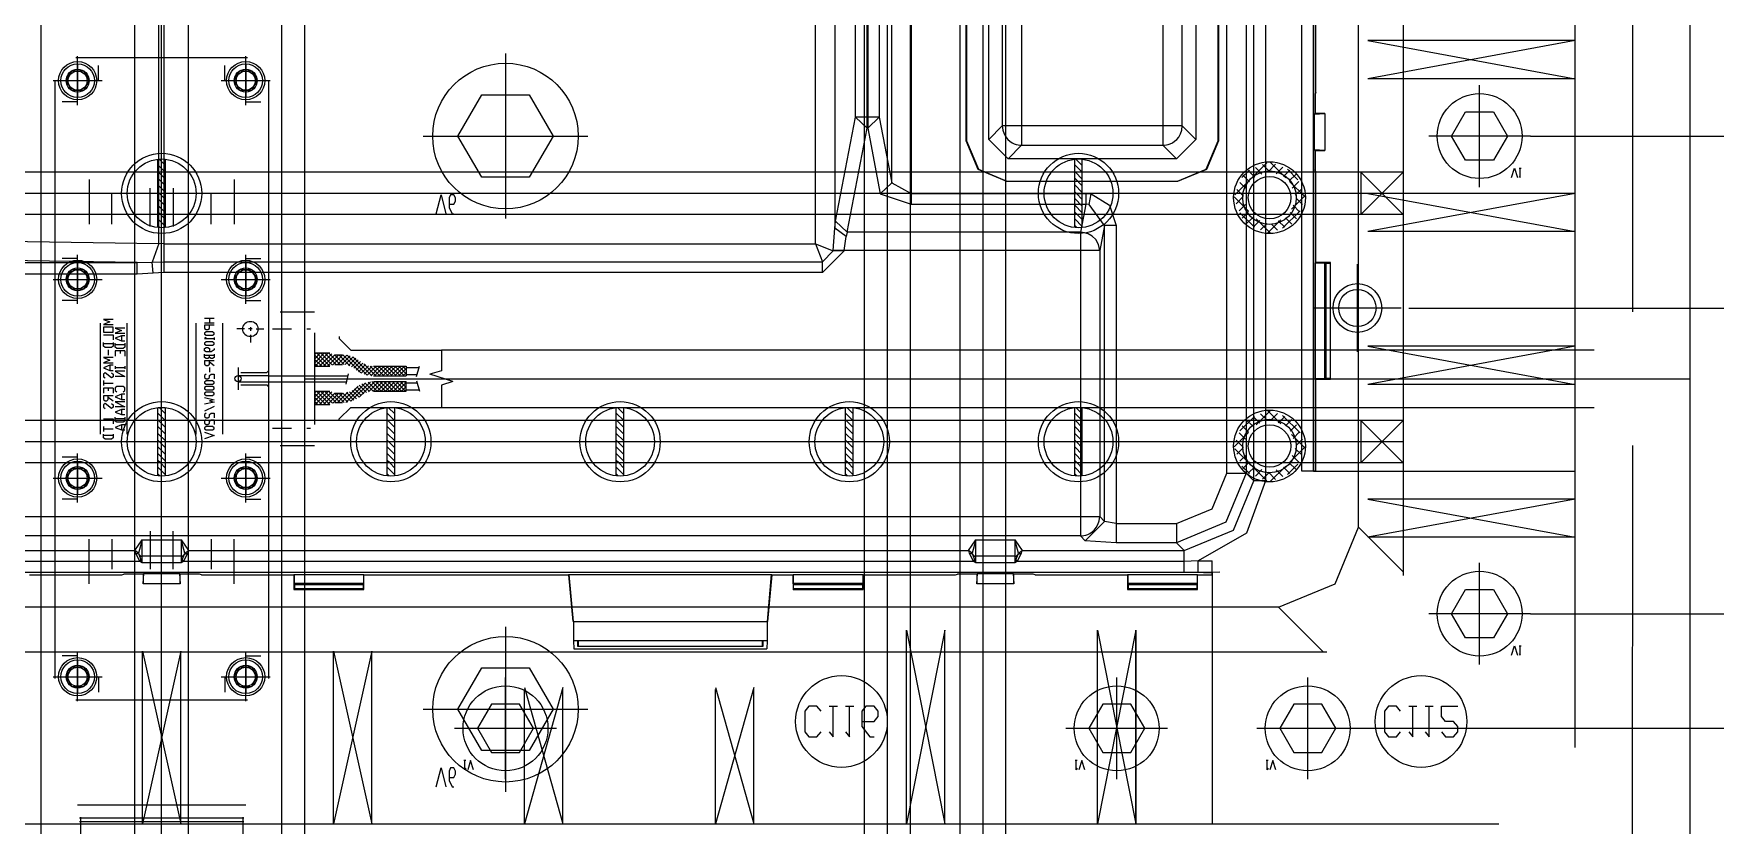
# Model space of a CAD drawing. Header units: millimetres. Extents: x -1 to 1014, y -756 to 757.
# Drawn here: x 833.9 to 952.1, y 225.5 to 281.2 of the extents above; entities that cross this region are included whole.
import ezdxf

# ---------------------------------------------------------------- set-up
doc = ezdxf.new("R2010")
doc.units = ezdxf.units.MM

# ---------------------------------------------------------------- blocks, each defined once
blk = doc.blocks.new('blockName2')
for points in [[(842.887, 25.2121), (842.887, 409.935)], [(893.914, 29.578), (893.914, 405.569)], [(895.526, 29.578), (895.526, 405.569)], [(900.629, 29.578), (900.629, 405.569)], [(902.24, 29.578), (902.24, 405.569)], [(942.256, 231.002), (942.256, 358.57)], [(930.171, 346.485), (930.171, 243.087)], [(927.022, 246.483), (927.022, 346.216)], [(917.765, 250.284), (917.765, 335.529)], [(919.124, 335.529), (919.124, 250.284)], [(919.669, 249.74), (919.669, 335.529)], [(920.484, 335.529), (920.484, 249.74)], [(923.048, 250.412), (923.048, 334.649)], [(923.865, 334.649), (923.865, 250.412)], [(923.865, 250.412), (923.865, 334.649)], [(899.017, 115.787), (899.017, 319.36)], [(842.887, 125.794), (842.887, 318.231)], [(950.313, 316.271), (950.313, 57.7773)], [(899.443, 273.648), (899.443, 312.905)], [(899.469, 312.905), (899.469, 273.648)], [(901.039, 273.736), (901.039, 312.818)], [(903.344, 313.232), (903.344, 273.322)], [(913.275, 313.232), (913.275, 273.322)], [(917.15, 273.648), (917.15, 312.905)], [(917.176, 312.905), (917.176, 273.648)], [(901.984, 311.872), (901.984, 274.682)], [(914.635, 274.682), (914.635, 311.872)], [(843.038, 306.319), (843.038, 264.381)], [(842.678, 266.418), (842.678, 304.979)], [(892.303, 131.901), (892.303, 303.246)], [(892.478, 274.531), (892.478, 298.475)], [(892.521, 298.475), (892.521, 274.531)], [(894.224, 270.681), (894.224, 298.547)], [(895.584, 298.547), (895.584, 269.174)], [(891.662, 275.3), (891.662, 297.66)], [(893.336, 297.66), (893.336, 275.3)], [(841.007, 218.614), (841.007, 293.577)], [(844.767, 218.614), (844.767, 293.577)], [(888.843, 266.402), (888.843, 294.091)], [(890.202, 294.091), (890.203, 267.503)], [(915.58, 293.552), (915.58, 273.736)], [(946.285, 290.753), (946.285, 261.623)], [(834.427, 150.889), (834.427, 284.258)], [(851.347, 150.889), (851.347, 284.258)], [(852.958, 152.312), (852.958, 282.835)], [(924.028, 277.047), (924.028, 283.427)], [(942.256, 280.686), (927.681, 278.001)], [(927.681, 280.686), (942.256, 278.001)], [(942.256, 280.686), (927.681, 280.686)], [(848.93, 279.478), (836.844, 279.478)], [(836.979, 276.144), (836.979, 279.588)], [(848.796, 276.144), (848.796, 279.588)], [(867.058, 279.77), (867.058, 268.174)], [(835.257, 277.866), (838.701, 277.866)], [(835.367, 277.866), (835.367, 235.836)], [(835.851, 277.866), (838.107, 277.866)], [(836.173, 277.866), (836.576, 278.564)], [(836.576, 277.169), (836.173, 277.866)], [(836.576, 278.564), (837.382, 278.564)], [(836.979, 278.994), (836.979, 276.738)], [(837.382, 278.564), (837.784, 277.866)], [(837.784, 277.866), (837.382, 277.169)], [(838.456, 277.866), (838.456, 278.941)], [(847.074, 277.866), (850.518, 277.866)], [(847.318, 277.866), (847.318, 278.941)], [(847.668, 277.866), (849.924, 277.866)], [(847.99, 277.866), (848.393, 278.564)], [(848.393, 277.169), (847.99, 277.866)], [(848.393, 278.564), (849.198, 278.564)], [(848.796, 278.994), (848.796, 276.738)], [(849.198, 278.564), (849.601, 277.866)], [(849.601, 277.866), (849.198, 277.169)], [(850.407, 277.866), (850.407, 235.836)], [(942.256, 278.001), (927.681, 278.001)], [(837.382, 277.169), (836.576, 277.169)], [(849.198, 277.169), (848.393, 277.169)], [(868.732, 276.871), (870.406, 273.972), (868.732, 271.073), (865.384, 271.073), (863.71, 273.972), (865.384, 276.871), (868.732, 276.871)], [(924.028, 277.047), (923.976, 276.915)], [(923.976, 276.915), (923.976, 275.552)], [(935.542, 270.391), (935.542, 277.554)], [(836.979, 276.389), (835.904, 276.389)], [(848.796, 276.389), (849.87, 276.389)], [(923.926, 275.515), (923.976, 275.552)], [(923.926, 275.515), (924.668, 275.55)], [(923.926, 272.993), (923.926, 275.515)], [(924.668, 275.55), (923.976, 275.552)], [(924.668, 275.55), (924.668, 272.958)], [(934.557, 272.267), (933.573, 273.972), (934.557, 275.678), (936.527, 275.678), (937.511, 273.972), (936.527, 272.267), (934.557, 272.267)], [(890.256, 267.984), (891.662, 275.3)], [(891.072, 267.216), (892.478, 274.531)], [(892.478, 274.531), (891.662, 275.3)], [(893.336, 275.3), (891.662, 275.3)], [(892.478, 274.531), (892.521, 274.531)], [(893.336, 275.3), (892.521, 274.531)], [(892.521, 274.531), (893.408, 269.912)], [(893.336, 275.3), (894.224, 270.681)], [(901.039, 273.736), (901.984, 274.682)], [(914.635, 274.682), (901.984, 274.682)], [(901.984, 274.682), (902.02, 274.379), (902.108, 274.121), (902.23, 273.907), (902.371, 273.737), (902.521, 273.603), (902.673, 273.503), (902.821, 273.429), (902.963, 273.378), (903.095, 273.346), (903.216, 273.329), (903.344, 273.322)], [(913.275, 273.322), (913.399, 273.328), (913.519, 273.345), (913.652, 273.377), (913.794, 273.428), (913.944, 273.501), (914.096, 273.602), (914.247, 273.735), (914.388, 273.906), (914.511, 274.12), (914.599, 274.379), (914.635, 274.682)], [(915.58, 273.736), (914.635, 274.682)], [(861.26, 273.972), (872.856, 273.972)], [(902.311, 270.78), (900.283, 271.62), (899.443, 273.648)], [(899.443, 273.648), (899.469, 273.648)], [(899.469, 273.648), (900.301, 271.638), (902.311, 270.806)], [(902.398, 272.376), (901.039, 273.736)], [(902.398, 272.376), (903.344, 273.322)], [(903.344, 273.322), (913.275, 273.322)], [(913.275, 273.322), (914.221, 272.376)], [(915.58, 273.736), (914.221, 272.376)], [(914.309, 270.806), (916.318, 271.638), (917.15, 273.648)], [(917.176, 273.648), (916.337, 271.62), (914.309, 270.78)], [(917.176, 273.648), (917.15, 273.648)], [(939.123, 273.972), (931.961, 273.972)], [(939.123, 273.972), (994.869, 273.972)], [(842.619, 267.542), (842.619, 272.346)], [(843.14, 271.437), (842.619, 271.959)], [(843.156, 271.896), (842.706, 272.346)], [(843.156, 267.542), (843.156, 272.346)], [(914.221, 272.376), (902.398, 272.376)], [(907.074, 267.542), (907.074, 272.346)], [(907.596, 271.437), (907.074, 271.959)], [(907.611, 271.896), (907.162, 272.346)], [(907.611, 267.542), (907.611, 272.346)], [(919.479, 270.988), (920.578, 272.086)], [(920.287, 271.966), (920.742, 271.511)], [(920.695, 271.491), (921.195, 271.991)], [(920.819, 272.146), (921.918, 271.048)], [(924.668, 272.958), (923.926, 272.993)], [(923.976, 272.956), (923.926, 272.993)], [(923.976, 272.956), (924.668, 272.958)], [(923.976, 272.956), (923.976, 271.593)], [(930.171, 271.437), (755.603, 271.437)], [(837.784, 270.93), (837.784, 267.787)], [(842.666, 271.437), (842.619, 271.484)], [(843.156, 270.472), (842.619, 271.009)], [(843.156, 270.947), (842.666, 271.437)], [(843.156, 271.422), (843.14, 271.437)], [(847.99, 270.93), (847.99, 267.787)], [(902.311, 270.806), (914.309, 270.806)], [(902.311, 270.78), (902.311, 270.806)], [(914.309, 270.78), (902.311, 270.78)], [(907.121, 271.437), (907.074, 271.484)], [(907.611, 270.472), (907.074, 271.009)], [(907.611, 270.947), (907.121, 271.437)], [(907.611, 271.422), (907.596, 271.437)], [(914.309, 270.806), (914.309, 270.78)], [(918.328, 269.836), (919.426, 270.935)], [(918.831, 271.052), (919.362, 271.583)], [(918.9, 271.217), (919.355, 270.762)], [(919.28, 271.549), (919.735, 271.094)], [(919.784, 271.758), (920.239, 271.303)], [(921.243, 271.327), (921.698, 271.782)], [(921.747, 271.119), (922.202, 271.574)], [(922.035, 271.643), (922.771, 270.907)], [(922.162, 270.822), (922.617, 271.277)], [(922.176, 270.79), (923.274, 269.691)], [(922.371, 270.319), (922.826, 270.774)], [(924.028, 271.461), (923.976, 271.593)], [(924.028, 265.08), (924.028, 271.461)], [(930.171, 268.451), (927.184, 271.437)], [(927.184, 271.437), (927.184, 268.451)], [(927.184, 268.451), (930.171, 271.437)], [(930.171, 271.437), (930.171, 268.451)], [(937.791, 271.051), (937.993, 271.723), (938.194, 271.051)], [(938.329, 271.163), (938.396, 271.051), (938.396, 271.723)], [(938.329, 271.723), (938.463, 271.723)], [(930.171, 269.944), (754.11, 269.944)], [(839.396, 267.787), (839.396, 269.896)], [(842.081, 267.622), (842.081, 270.307)], [(843.156, 269.997), (842.619, 270.535)], [(842.735, 269.944), (842.619, 270.06)], [(843.156, 269.048), (842.619, 269.585)], [(843.156, 269.523), (842.735, 269.944)], [(843.693, 270.307), (843.693, 267.622)], [(846.378, 267.787), (846.378, 269.896)], [(862.196, 268.506), (862.532, 269.849), (862.868, 268.506)], [(863.091, 269.178), (863.427, 269.178), (863.539, 269.402), (863.539, 269.625), (863.427, 269.849), (863.203, 269.849), (863.091, 269.625), (863.091, 268.954), (863.315, 268.506), (863.427, 268.506)], [(894.224, 270.681), (893.408, 269.912)], [(893.408, 269.912), (895.584, 269.174)], [(894.224, 270.681), (895.584, 269.942)], [(895.584, 269.942), (907.851, 269.942)], [(907.611, 269.997), (907.074, 270.535)], [(907.19, 269.944), (907.074, 270.06)], [(907.611, 269.048), (907.074, 269.585)], [(907.611, 269.523), (907.19, 269.944)], [(907.851, 269.942), (908.237, 269.905)], [(907.851, 269.942), (907.851, 269.174)], [(908.093, 269.152), (908.237, 269.905)], [(908.237, 269.905), (909.51, 269.108), (909.985, 267.677)], [(918.274, 269.707), (919.282, 268.699)], [(918.423, 269.219), (918.922, 269.719)], [(918.483, 270.21), (918.938, 269.755)], [(918.691, 270.714), (919.146, 270.259)], [(922.32, 268.843), (923.243, 269.767)], [(922.58, 269.815), (923.035, 270.27)], [(922.639, 269.614), (923.094, 269.159)], [(942.256, 269.944), (927.681, 267.258)], [(927.681, 269.944), (942.256, 267.258)], [(942.256, 269.944), (927.681, 269.944)], [(930.171, 268.451), (755.603, 268.451)], [(843.156, 268.573), (842.619, 269.11)], [(842.804, 268.451), (842.619, 268.635)], [(843.156, 268.098), (842.804, 268.451)], [(895.584, 269.174), (907.851, 269.174)], [(907.611, 268.573), (907.074, 269.11)], [(907.259, 268.451), (907.074, 268.635)], [(907.611, 268.098), (907.259, 268.451)], [(907.851, 269.174), (907.475, 267.216)], [(908.093, 269.152), (907.851, 269.174)], [(909.169, 267.677), (908.093, 269.152)], [(918.632, 268.716), (919.087, 269.171)], [(918.687, 268.581), (919.709, 267.559)], [(918.84, 268.212), (919.295, 268.667)], [(921.688, 267.499), (922.915, 268.726)], [(922.222, 268.607), (922.677, 268.152)], [(922.431, 269.111), (922.886, 268.656)], [(843.156, 267.624), (842.619, 268.161)], [(842.763, 267.542), (842.619, 267.686)], [(890.106, 265.935), (890.203, 267.503)], [(890.203, 267.503), (890.256, 267.984)], [(891.018, 266.915), (890.203, 267.503)], [(891.072, 267.216), (890.256, 267.984)], [(891.072, 267.216), (891.018, 266.915)], [(907.475, 267.216), (891.072, 267.216)], [(907.611, 267.624), (907.074, 268.161)], [(907.219, 267.542), (907.074, 267.686)], [(908.834, 265.935), (908.747, 266.357), (908.551, 266.694), (908.298, 266.936), (908.026, 267.093), (907.754, 267.182), (907.475, 267.216)], [(907.475, 267.216), (907.475, 245.866)], [(909.169, 267.677), (908.834, 265.935)], [(909.169, 246.891), (909.169, 267.677)], [(909.985, 267.677), (909.169, 267.677)], [(909.985, 267.677), (909.985, 245.389)], [(919.137, 267.797), (919.592, 268.252)], [(919.64, 267.588), (920.095, 268.043)], [(919.827, 268.154), (920.835, 267.146)], [(920.144, 267.379), (920.599, 267.834)], [(920.647, 267.171), (921.571, 268.094)], [(920.883, 267.81), (921.338, 267.355)], [(921.387, 268.018), (921.842, 267.563)], [(921.89, 268.227), (922.345, 267.772)], [(942.256, 267.258), (927.681, 267.258)], [(819.589, 266.784), (842.678, 266.418)], [(842.678, 266.418), (842.214, 265.114)], [(843.038, 266.402), (842.678, 266.418)], [(843.038, 266.402), (888.843, 266.402)], [(888.843, 266.402), (889.348, 265.139)], [(888.843, 266.402), (890.106, 265.897)], [(890.865, 265.935), (891.018, 266.915)], [(815.847, 265.089), (841.154, 265.089)], [(841.154, 265.089), (819.589, 265.424)], [(836.979, 265.378), (835.904, 265.378)], [(836.979, 262.179), (836.979, 265.623)], [(836.979, 265.029), (836.979, 262.773)], [(841.154, 265.089), (842.214, 265.114)], [(841.154, 264.274), (841.154, 265.089)], [(842.214, 265.114), (843.038, 265.139)], [(842.297, 264.331), (842.214, 265.114)], [(843.038, 265.139), (889.348, 265.139)], [(848.796, 262.179), (848.796, 265.623)], [(848.796, 265.378), (849.87, 265.378)], [(848.796, 265.029), (848.796, 262.773)], [(890.865, 265.897), (889.348, 264.381)], [(889.348, 265.139), (890.106, 265.897)], [(889.348, 264.381), (889.348, 265.139)], [(908.834, 265.935), (890.106, 265.935)], [(890.106, 265.897), (890.106, 265.935)], [(890.865, 265.897), (890.106, 265.897)], [(890.865, 265.935), (890.865, 265.897)], [(908.834, 265.935), (908.834, 247.226)], [(924.009, 265.071), (924.028, 265.08)], [(924.009, 256.899), (924.009, 265.071)], [(924.009, 265.071), (924.645, 265.071)], [(925.056, 265.08), (924.028, 265.08)], [(924.645, 265.071), (924.645, 256.899)], [(924.645, 265.071), (924.741, 265.047)], [(924.741, 265.047), (924.741, 256.922)], [(924.741, 265.047), (925.023, 265.047)], [(925.023, 265.047), (925.056, 265.08)], [(925.023, 265.047), (925.023, 256.922)], [(925.056, 256.889), (925.056, 265.08)], [(926.948, 258.817), (926.948, 264.957)], [(841.154, 264.274), (815.269, 264.274)], [(835.257, 263.901), (838.701, 263.901)], [(835.851, 263.901), (838.107, 263.901)], [(836.173, 263.901), (836.576, 264.599)], [(836.576, 263.203), (836.173, 263.901)], [(836.576, 264.599), (837.382, 264.599)], [(837.382, 264.599), (837.784, 263.901)], [(837.784, 263.901), (837.382, 263.203)], [(842.297, 264.331), (841.154, 264.274)], [(843.038, 264.381), (842.297, 264.331)], [(889.348, 264.381), (843.038, 264.381)], [(847.074, 263.901), (850.518, 263.901)], [(847.668, 263.901), (849.924, 263.901)], [(847.99, 263.901), (848.393, 264.599)], [(848.393, 263.203), (847.99, 263.901)], [(848.393, 264.599), (849.198, 264.599)], [(849.198, 264.599), (849.601, 263.901)], [(849.601, 263.901), (849.198, 263.203)], [(837.382, 263.203), (836.576, 263.203)], [(849.198, 263.203), (848.393, 263.203)], [(836.979, 262.424), (835.904, 262.424)], [(848.796, 262.424), (849.87, 262.424)], [(851.213, 261.62), (853.63, 261.62)], [(852.958, 261.62), (853.63, 261.62)], [(930.018, 261.887), (923.878, 261.887)], [(930.555, 261.887), (994.869, 261.887)], [(838.59, 253.024), (838.59, 260.812)], [(839.474, 261.086), (838.802, 261.086), (839.25, 260.907), (838.802, 260.727), (839.474, 260.727)], [(839.474, 260.548), (838.802, 260.548), (838.802, 260.19), (839.474, 260.19), (839.474, 260.548)], [(840.298, 260.48), (839.627, 260.48), (840.074, 260.301), (839.627, 260.122), (840.298, 260.122)], [(840.47, 253.024), (840.47, 260.812)], [(845.304, 253.024), (845.304, 260.812)], [(846.58, 261.148), (845.909, 261.148)], [(845.909, 260.835), (846.58, 260.835)], [(846.58, 260.678), (845.909, 260.678), (845.909, 260.443), (846.02, 260.365), (846.132, 260.365), (846.244, 260.443), (846.244, 260.678)], [(846.58, 260.13), (846.468, 260.208), (846.02, 260.208), (845.909, 260.13), (845.909, 260.051), (846.02, 259.973), (846.468, 259.973), (846.58, 260.051), (846.58, 260.13)], [(846.244, 261.148), (846.244, 260.835)], [(847.184, 253.024), (847.184, 260.812)], [(848.72, 260.412), (848.183, 260.412)], [(849.257, 260.412), (848.989, 260.412)], [(849.123, 260.546), (849.123, 260.277)], [(849.526, 260.412), (850.063, 260.412)], [(852.018, 260.407), (850.676, 260.407)], [(853.361, 260.407), (853.093, 260.407)], [(853.63, 260.139), (853.63, 253.693)], [(838.802, 260.011), (839.474, 260.011), (839.474, 259.653)], [(839.474, 259.474), (839.474, 259.206), (839.362, 259.116), (838.914, 259.116), (838.802, 259.206), (838.802, 259.474)], [(838.802, 259.385), (839.474, 259.385)], [(839.138, 258.937), (839.138, 258.579)], [(840.298, 259.943), (840.074, 259.943), (839.627, 259.764), (840.074, 259.585), (840.298, 259.585)], [(840.298, 259.406), (840.298, 259.138), (840.186, 259.048), (839.739, 259.048), (839.627, 259.138), (839.627, 259.406)], [(839.627, 259.317), (840.298, 259.317)], [(840.074, 259.943), (840.074, 259.585)], [(846.02, 259.816), (845.909, 259.738), (846.58, 259.738)], [(846.58, 259.425), (846.468, 259.503), (846.02, 259.503), (845.909, 259.425), (845.909, 259.347), (846.02, 259.268), (846.468, 259.268), (846.58, 259.347), (846.58, 259.425)], [(846.58, 259.033), (846.58, 258.955), (846.356, 258.798), (846.02, 258.798), (845.909, 258.877), (845.909, 259.033), (846.02, 259.112), (846.132, 259.112), (846.244, 259.033), (846.244, 258.798)], [(846.58, 259.816), (846.58, 259.66)], [(849.123, 260.009), (849.123, 259.472)], [(855.375, 259.875), (855.375, 259.74)], [(855.375, 259.875), (855.375, 259.74)], [(856.181, 258.935), (855.375, 259.74)], [(856.181, 258.935), (855.375, 259.74)], [(856.181, 258.935), (862.552, 258.935)], [(856.181, 258.935), (862.552, 258.935)], [(862.552, 258.937), (943.599, 258.937)], [(862.552, 258.935), (862.552, 257.482)], [(942.256, 259.201), (927.681, 256.516)], [(927.681, 259.201), (942.256, 256.516)], [(942.256, 259.201), (927.681, 259.201)], [(839.474, 258.4), (838.802, 258.4), (839.25, 258.221), (838.802, 258.042), (839.474, 258.042)], [(839.474, 257.863), (839.25, 257.863), (838.802, 257.684), (839.25, 257.505), (839.474, 257.505)], [(839.25, 257.863), (839.25, 257.505)], [(840.298, 258.869), (839.627, 258.869), (839.627, 258.511)], [(839.627, 257.795), (839.627, 257.616)], [(839.962, 258.869), (839.962, 258.69)], [(840.298, 258.869), (840.298, 258.511)], [(840.298, 257.795), (840.298, 257.616)], [(846.244, 258.407), (846.132, 258.328), (846.02, 258.328), (845.909, 258.407), (845.909, 258.642)], [(845.909, 258.563), (846.58, 258.563)], [(846.58, 258.172), (845.909, 258.172), (845.909, 257.937), (846.02, 257.858), (846.132, 257.858), (846.244, 257.937), (846.244, 258.172)], [(846.58, 258.642), (846.58, 258.407), (846.468, 258.328), (846.356, 258.328), (846.244, 258.407), (846.244, 258.563)], [(846.244, 258.093), (846.58, 257.858)], [(853.63, 258.729), (854.704, 258.729)], [(853.63, 258.586), (853.772, 258.729)], [(853.63, 258.302), (854.057, 258.729)], [(853.63, 258.017), (854.342, 258.729)], [(853.63, 258.586), (854.427, 257.789)], [(853.63, 258.302), (854.142, 257.789)], [(853.63, 258.017), (853.858, 257.789)], [(853.63, 257.789), (854.704, 257.789)], [(853.687, 257.789), (854.627, 258.729)], [(853.772, 258.729), (854.712, 257.789)], [(853.972, 257.789), (854.861, 258.678)], [(854.057, 258.729), (854.909, 257.877)], [(854.256, 257.789), (855.062, 258.595)], [(854.342, 258.729), (855.148, 257.923)], [(854.541, 257.789), (855.347, 258.595)], [(854.627, 258.729), (855.432, 257.923)], [(854.924, 257.886), (855.631, 258.594)], [(855.046, 258.595), (855.724, 257.916)], [(855.059, 258.595), (855.589, 258.595)], [(855.059, 257.923), (855.589, 257.923)], [(855.245, 257.923), (855.894, 258.571)], [(855.331, 258.595), (856.106, 257.82)], [(855.53, 257.923), (856.128, 258.521)], [(855.616, 258.594), (856.89, 257.32)], [(855.799, 257.907), (856.341, 258.449)], [(855.929, 258.566), (857.328, 257.167)], [(856.027, 257.85), (856.535, 258.358)], [(856.225, 257.763), (856.713, 258.252)], [(856.324, 258.455), (857.659, 257.121)], [(856.398, 257.652), (856.876, 258.13)], [(856.556, 257.525), (857.038, 258.007)], [(856.726, 257.41), (857.222, 257.906)], [(856.911, 257.31), (857.433, 257.832)], [(857.091, 257.973), (857.947, 257.117)], [(857.114, 257.228), (857.678, 257.792)], [(857.336, 257.165), (857.96, 257.789)], [(857.541, 257.809), (858.232, 257.117)], [(857.582, 257.126), (858.244, 257.789)], [(857.771, 257.789), (860.075, 257.789)], [(857.846, 257.789), (858.517, 257.117)], [(857.858, 257.117), (858.529, 257.789)], [(858.13, 257.789), (858.802, 257.117)], [(858.143, 257.117), (858.814, 257.789)], [(858.415, 257.789), (859.087, 257.117)], [(858.428, 257.117), (859.099, 257.789)], [(858.7, 257.789), (859.372, 257.117)], [(858.712, 257.117), (859.384, 257.789)], [(858.985, 257.789), (859.656, 257.117)], [(858.997, 257.117), (859.669, 257.789)], [(859.27, 257.789), (859.941, 257.117)], [(859.282, 257.117), (859.954, 257.789)], [(859.555, 257.789), (860.075, 257.268)], [(859.84, 257.789), (860.075, 257.553)], [(860.075, 257.789), (860.075, 257.117)], [(860.791, 257.07), (861.005, 257.791)], [(839.362, 257.326), (839.474, 257.236), (839.474, 257.057), (839.362, 256.968), (838.914, 257.326), (838.802, 257.236), (838.802, 257.057), (838.914, 256.968)], [(838.802, 256.789), (838.802, 256.43)], [(838.802, 256.609), (839.474, 256.609)], [(839.627, 257.705), (840.298, 257.705)], [(840.298, 257.437), (839.627, 257.437), (840.298, 257.079), (839.627, 257.079)], [(842.887, 256.918), (842.887, 256.918)], [(842.887, 256.918), (842.887, 256.918)], [(842.887, 256.918), (842.887, 256.918)], [(842.887, 256.918), (842.887, 256.918)], [(846.02, 257.232), (845.909, 257.153), (845.909, 256.997), (846.02, 256.918), (846.132, 256.918), (846.244, 256.997), (846.244, 257.153), (846.356, 257.232), (846.58, 257.232), (846.58, 256.918)], [(846.58, 256.683), (846.468, 256.762), (846.02, 256.762), (845.909, 256.683), (845.909, 256.605), (846.02, 256.527), (846.468, 256.527), (846.58, 256.605), (846.58, 256.683)], [(846.244, 257.702), (846.244, 257.388)], [(848.258, 257.716), (848.258, 256.143)], [(848.258, 257.133), (850.407, 257.133)], [(848.258, 256.703), (850.407, 256.703)], [(848.454, 257.346), (850.273, 257.346)], [(850.273, 257.346), (850.407, 257.48)], [(850.407, 257.131), (853.63, 257.131)], [(850.407, 256.918), (850.407, 256.918)], [(850.407, 256.851), (850.407, 256.851)], [(850.407, 256.701), (853.63, 256.701)], [(852.958, 256.918), (950.313, 256.918)], [(853.63, 257.131), (856.001, 257.131)], [(853.63, 256.701), (855.894, 256.701)], [(855.829, 255.252), (857.214, 256.636)], [(855.852, 256.533), (856.032, 257.256)], [(856.192, 255.33), (857.567, 256.704)], [(856.761, 255.614), (857.862, 256.715)], [(857.178, 256.625), (857.76, 256.043)], [(857.407, 256.681), (858.045, 256.043)], [(857.432, 256), (858.147, 256.715)], [(857.661, 256.712), (858.33, 256.043)], [(857.76, 256.043), (858.432, 256.715)], [(857.771, 257.117), (860.075, 257.117)], [(857.771, 256.715), (860.075, 256.715)], [(857.943, 256.715), (858.615, 256.043)], [(858.045, 256.043), (858.716, 256.715)], [(858.228, 256.715), (858.9, 256.043)], [(858.33, 256.043), (859.001, 256.715)], [(858.513, 256.715), (859.184, 256.043)], [(858.615, 256.043), (859.286, 256.715)], [(858.798, 256.715), (859.469, 256.043)], [(858.9, 256.043), (859.571, 256.715)], [(859.083, 256.715), (859.754, 256.043)], [(859.184, 256.043), (859.856, 256.715)], [(859.368, 256.715), (860.039, 256.043)], [(859.469, 256.043), (860.075, 256.649)], [(859.567, 257.117), (860.075, 257.626)], [(859.652, 256.715), (860.075, 256.292)], [(859.852, 257.117), (860.075, 257.341)], [(859.937, 256.715), (860.075, 256.577)], [(860.075, 257.695), (860.976, 257.695)], [(860.075, 257.211), (860.833, 257.211)], [(860.075, 256.043), (860.075, 256.715)], [(860.075, 256.621), (860.833, 256.621)], [(860.791, 256.762), (861.005, 256.041)], [(862.552, 257.482), (861.746, 257.228)], [(863.357, 256.72), (861.746, 257.228)], [(863.357, 256.72), (862.552, 256.466)], [(924.645, 256.899), (924.009, 256.899)], [(924.028, 256.889), (924.009, 256.899)], [(924.028, 250.412), (924.028, 256.889)], [(924.028, 256.889), (925.056, 256.889)], [(924.741, 256.922), (924.645, 256.899)], [(925.023, 256.922), (924.741, 256.922)], [(925.056, 256.889), (925.023, 256.922)], [(839.474, 256.251), (838.802, 256.251), (838.802, 255.893)], [(839.474, 255.714), (838.802, 255.714), (838.802, 255.446), (838.914, 255.356), (839.026, 255.356), (839.138, 255.446), (839.138, 255.714)], [(839.138, 256.251), (839.138, 256.072)], [(839.138, 255.625), (839.474, 255.356)], [(839.474, 256.251), (839.474, 255.893)], [(840.186, 256.004), (840.298, 256.094), (840.298, 256.273), (840.186, 256.362), (839.739, 256.362), (839.627, 256.273), (839.627, 256.094), (839.739, 256.004)], [(840.298, 255.825), (840.074, 255.825), (839.627, 255.646), (840.074, 255.467), (840.298, 255.467)], [(840.074, 255.825), (840.074, 255.467)], [(846.58, 256.292), (846.468, 256.37), (846.02, 256.37), (845.909, 256.292), (845.909, 256.213), (846.02, 256.135), (846.468, 256.135), (846.58, 256.213), (846.58, 256.292)], [(846.58, 255.9), (846.468, 255.978), (846.02, 255.978), (845.909, 255.9), (845.909, 255.822), (846.02, 255.743), (846.468, 255.743), (846.58, 255.822), (846.58, 255.9)], [(845.909, 255.587), (846.58, 255.43), (846.244, 255.352), (846.58, 255.273), (845.909, 255.117)], [(848.444, 256.486), (850.273, 256.486)], [(850.273, 256.486), (850.407, 256.352)], [(853.63, 256.043), (854.704, 256.043)], [(853.63, 255.901), (853.772, 256.043)], [(853.63, 255.616), (854.057, 256.043)], [(853.63, 255.331), (854.342, 256.043)], [(853.63, 255.901), (854.427, 255.103)], [(853.63, 255.616), (854.142, 255.103)], [(853.687, 255.103), (854.627, 256.043)], [(853.772, 256.043), (854.712, 255.103)], [(853.972, 255.103), (854.861, 255.993)], [(854.057, 256.043), (854.909, 255.191)], [(854.256, 255.103), (855.062, 255.909)], [(854.342, 256.043), (855.148, 255.238)], [(854.541, 255.103), (855.347, 255.909)], [(854.627, 256.043), (855.432, 255.238)], [(854.924, 255.201), (855.633, 255.91)], [(855.046, 255.909), (855.713, 255.241)], [(855.059, 255.909), (855.589, 255.909)], [(855.245, 255.238), (855.973, 255.965)], [(855.331, 255.909), (855.966, 255.273)], [(855.53, 255.238), (856.698, 256.405)], [(855.615, 255.909), (856.194, 255.331)], [(855.871, 255.939), (856.401, 255.408)], [(856.089, 256.005), (856.59, 255.504)], [(856.279, 256.1), (856.764, 255.616)], [(856.446, 256.218), (856.923, 255.741)], [(856.605, 256.343), (857.091, 255.858)], [(856.78, 256.454), (857.282, 255.951)], [(856.97, 256.549), (857.502, 256.016)], [(857.771, 256.043), (860.075, 256.043)], [(859.754, 256.043), (860.075, 256.364)], [(860.039, 256.043), (860.075, 256.08)], [(860.075, 256.137), (860.976, 256.137)], [(862.552, 256.466), (862.552, 254.902)], [(942.256, 256.516), (927.681, 256.516)], [(839.362, 255.177), (839.474, 255.088), (839.474, 254.909), (839.362, 254.819), (838.914, 255.177), (838.802, 255.088), (838.802, 254.909), (838.914, 254.819)], [(840.298, 255.288), (839.627, 255.288), (840.298, 254.93), (839.627, 254.93)], [(840.298, 254.751), (840.074, 254.751), (839.627, 254.572), (840.074, 254.393), (840.298, 254.393)], [(840.298, 254.214), (840.298, 253.945), (840.186, 253.856), (839.739, 253.856), (839.627, 253.945), (839.627, 254.214)], [(840.074, 254.751), (840.074, 254.393)], [(842.619, 250.085), (842.619, 254.889)], [(843.14, 253.98), (842.619, 254.502)], [(843.156, 254.44), (842.706, 254.889)], [(843.156, 250.085), (843.156, 254.889)], [(846.58, 254.96), (845.909, 254.647)], [(846.02, 254.49), (845.909, 254.412), (845.909, 254.255), (846.02, 254.177), (846.132, 254.177), (846.244, 254.255), (846.244, 254.412), (846.356, 254.49), (846.58, 254.49), (846.58, 254.177)], [(853.63, 255.331), (853.858, 255.103)], [(853.63, 255.103), (854.704, 255.103)], [(855.059, 255.238), (855.589, 255.238)], [(856.181, 254.902), (855.375, 254.096)], [(856.181, 254.902), (855.375, 254.096)], [(856.181, 254.902), (862.552, 254.902)], [(856.181, 254.902), (862.552, 254.902)], [(858.732, 250.085), (858.732, 254.889)], [(859.254, 253.98), (858.732, 254.502)], [(859.27, 254.44), (858.82, 254.889)], [(859.27, 250.085), (859.27, 254.889)], [(862.552, 254.904), (943.599, 254.904)], [(874.846, 250.085), (874.846, 254.889)], [(875.368, 253.98), (874.846, 254.502)], [(875.384, 254.44), (874.934, 254.889)], [(875.384, 250.085), (875.384, 254.889)], [(890.96, 250.085), (890.96, 254.889)], [(891.482, 253.98), (890.96, 254.502)], [(891.497, 254.44), (891.048, 254.889)], [(891.497, 250.085), (891.497, 254.889)], [(907.074, 250.085), (907.074, 254.889)], [(907.596, 253.98), (907.074, 254.502)], [(907.611, 254.44), (907.162, 254.889)], [(907.611, 250.085), (907.611, 254.889)], [(918.687, 253.248), (919.709, 254.27)], [(919.64, 254.241), (920.095, 253.786)], [(919.827, 253.675), (920.835, 254.683)], [(920.144, 254.45), (920.599, 253.995)], [(920.647, 254.658), (921.571, 253.735)], [(920.883, 254.02), (921.338, 254.475)], [(921.387, 253.811), (921.842, 254.266)], [(921.688, 254.33), (922.915, 253.103)], [(930.171, 253.98), (755.603, 253.98)], [(838.802, 254.103), (839.474, 254.103), (839.474, 253.745)], [(838.802, 253.566), (838.802, 253.208)], [(838.802, 253.387), (839.474, 253.387)], [(839.474, 253.029), (839.474, 252.76), (839.362, 252.671), (838.914, 252.671), (838.802, 252.76), (838.802, 253.029)], [(839.627, 254.124), (840.298, 254.124)], [(840.298, 253.677), (840.074, 253.677), (839.627, 253.498), (840.074, 253.319), (840.298, 253.319)], [(840.074, 253.677), (840.074, 253.319)], [(842.666, 253.98), (842.619, 254.027)], [(843.156, 253.015), (842.619, 253.553)], [(843.156, 252.541), (842.619, 253.078)], [(843.156, 253.49), (842.666, 253.98)], [(843.156, 253.965), (843.14, 253.98)], [(846.02, 254.02), (845.909, 253.942), (845.909, 253.785), (846.02, 253.707), (846.132, 253.707), (846.244, 253.785), (846.244, 253.942), (846.356, 254.02), (846.58, 254.02), (846.58, 253.707)], [(846.58, 253.472), (846.468, 253.55), (846.02, 253.55), (845.909, 253.472), (845.909, 253.393), (846.02, 253.315), (846.468, 253.315), (846.58, 253.393), (846.58, 253.472)], [(845.909, 253.158), (846.58, 252.923), (845.909, 252.688)], [(852.018, 253.425), (850.676, 253.425)], [(853.361, 253.425), (853.093, 253.425)], [(855.375, 253.962), (855.375, 254.096)], [(855.375, 253.962), (855.375, 254.096)], [(858.78, 253.98), (858.732, 254.027)], [(859.27, 253.015), (858.732, 253.553)], [(859.27, 252.541), (858.732, 253.078)], [(859.27, 253.49), (858.78, 253.98)], [(859.27, 253.965), (859.254, 253.98)], [(874.893, 253.98), (874.846, 254.027)], [(875.384, 253.015), (874.846, 253.553)], [(875.384, 252.541), (874.846, 253.078)], [(875.384, 253.49), (874.893, 253.98)], [(875.384, 253.965), (875.368, 253.98)], [(891.007, 253.98), (890.96, 254.027)], [(891.497, 253.015), (890.96, 253.553)], [(891.497, 252.541), (890.96, 253.078)], [(891.497, 253.49), (891.007, 253.98)], [(891.497, 253.965), (891.482, 253.98)], [(907.121, 253.98), (907.074, 254.027)], [(907.611, 253.015), (907.074, 253.553)], [(907.611, 252.541), (907.074, 253.078)], [(907.611, 253.49), (907.121, 253.98)], [(907.611, 253.965), (907.596, 253.98)], [(918.274, 252.122), (919.282, 253.131)], [(918.632, 253.113), (919.087, 252.658)], [(918.84, 253.617), (919.295, 253.162)], [(919.137, 254.033), (919.592, 253.578)], [(921.89, 253.602), (922.345, 254.057)], [(922.222, 253.222), (922.677, 253.677)], [(922.431, 252.718), (922.886, 253.173)], [(930.171, 250.994), (927.184, 253.98)], [(927.184, 253.98), (927.184, 250.994)], [(927.184, 250.994), (930.171, 253.98)], [(930.171, 253.98), (930.171, 250.994)], [(930.171, 252.487), (754.11, 252.487)], [(838.802, 252.939), (839.474, 252.939)], [(842.735, 252.487), (842.619, 252.603)], [(843.156, 251.591), (842.619, 252.128)], [(843.156, 252.066), (842.735, 252.487)], [(851.213, 252.216), (853.63, 252.216)], [(852.958, 252.216), (853.63, 252.216)], [(858.848, 252.487), (858.732, 252.603)], [(859.27, 251.591), (858.732, 252.128)], [(859.27, 252.066), (858.848, 252.487)], [(874.962, 252.487), (874.846, 252.603)], [(875.384, 251.591), (874.846, 252.128)], [(875.384, 252.066), (874.962, 252.487)], [(891.076, 252.487), (890.96, 252.603)], [(891.497, 251.591), (890.96, 252.128)], [(891.497, 252.066), (891.076, 252.487)], [(907.19, 252.487), (907.074, 252.603)], [(907.611, 251.591), (907.074, 252.128)], [(907.611, 252.066), (907.19, 252.487)], [(918.328, 251.993), (919.426, 250.895)], [(918.423, 252.61), (918.922, 252.11)], [(918.483, 251.619), (918.938, 252.074)], [(922.176, 251.039), (923.274, 252.138)], [(922.32, 252.986), (923.243, 252.062)], [(922.58, 252.014), (923.035, 251.559)], [(922.639, 252.215), (923.094, 252.67)], [(946.285, 252.218), (946.266, 223.973)], [(930.171, 250.994), (755.603, 250.994)], [(836.979, 251.413), (835.904, 251.413)], [(836.979, 248.214), (836.979, 251.658)], [(836.979, 251.064), (836.979, 248.808)], [(843.156, 251.116), (842.619, 251.654)], [(842.804, 250.994), (842.619, 251.179)], [(843.156, 250.167), (842.619, 250.704)], [(843.156, 250.642), (842.804, 250.994)], [(848.796, 248.214), (848.796, 251.658)], [(848.796, 251.413), (849.87, 251.413)], [(848.796, 251.064), (848.796, 248.808)], [(859.27, 251.116), (858.732, 251.654)], [(858.917, 250.994), (858.732, 251.179)], [(859.27, 250.167), (858.732, 250.704)], [(859.27, 250.642), (858.917, 250.994)], [(875.384, 251.116), (874.846, 251.654)], [(875.031, 250.994), (874.846, 251.179)], [(875.384, 250.167), (874.846, 250.704)], [(875.384, 250.642), (875.031, 250.994)], [(891.497, 251.116), (890.96, 251.654)], [(891.145, 250.994), (890.96, 251.179)], [(891.497, 250.167), (890.96, 250.704)], [(891.497, 250.642), (891.145, 250.994)], [(907.611, 251.116), (907.074, 251.654)], [(907.259, 250.994), (907.074, 251.179)], [(907.611, 250.167), (907.074, 250.704)], [(907.611, 250.642), (907.259, 250.994)], [(918.691, 251.115), (919.146, 251.57)], [(918.831, 250.777), (919.362, 250.246)], [(918.9, 250.612), (919.355, 251.067)], [(919.28, 250.28), (919.735, 250.735)], [(919.479, 250.841), (920.578, 249.743)], [(920.819, 249.683), (921.918, 250.781)], [(921.747, 250.71), (922.202, 250.255)], [(922.035, 250.186), (922.771, 250.922)], [(922.162, 251.007), (922.617, 250.552)], [(922.371, 251.51), (922.826, 251.055)], [(835.257, 249.936), (838.701, 249.936)], [(835.851, 249.936), (838.107, 249.936)], [(836.173, 249.936), (836.576, 250.633)], [(836.576, 249.238), (836.173, 249.936)], [(836.576, 250.633), (837.382, 250.633)], [(837.382, 250.633), (837.784, 249.936)], [(837.784, 249.936), (837.382, 249.238)], [(842.763, 250.085), (842.619, 250.229)], [(847.074, 249.936), (850.518, 249.936)], [(847.668, 249.936), (849.924, 249.936)], [(847.99, 249.936), (848.393, 250.633)], [(848.393, 249.238), (847.99, 249.936)], [(848.393, 250.633), (849.198, 250.633)], [(849.198, 250.633), (849.601, 249.936)], [(849.601, 249.936), (849.198, 249.238)], [(858.877, 250.085), (858.732, 250.229)], [(874.991, 250.085), (874.846, 250.229)], [(891.105, 250.085), (890.96, 250.229)], [(907.219, 250.085), (907.074, 250.229)], [(919.124, 250.284), (917.689, 246.824), (914.229, 245.389)], [(914.229, 246.749), (916.73, 247.783), (917.765, 250.284)], [(914.774, 244.845), (918.238, 246.276), (919.669, 249.74)], [(920.484, 249.74), (919.148, 246.065), (915.76, 244.115)], [(917.765, 250.284), (919.124, 250.284)], [(919.124, 250.284), (919.669, 249.74)], [(920.484, 249.74), (919.669, 249.74)], [(919.784, 250.072), (920.239, 250.527)], [(920.287, 249.863), (920.742, 250.318)], [(920.695, 250.338), (921.195, 249.838)], [(921.243, 250.502), (921.698, 250.047)], [(924.028, 250.412), (923.048, 250.412)], [(923.865, 250.412), (942.256, 250.412)], [(836.979, 248.458), (835.904, 248.458)], [(837.382, 249.238), (836.576, 249.238)], [(849.198, 249.238), (848.393, 249.238)], [(848.796, 248.458), (849.87, 248.458)], [(927.681, 248.459), (942.256, 245.773)], [(942.256, 248.459), (927.681, 245.773)], [(942.256, 248.459), (927.681, 248.459)], [(815.847, 247.226), (908.834, 247.226)], [(907.475, 245.866), (907.598, 245.872), (907.718, 245.889), (907.851, 245.921), (907.994, 245.972), (908.143, 246.045), (908.296, 246.146), (908.446, 246.279), (908.588, 246.45), (908.71, 246.664), (908.799, 246.923), (908.834, 247.226)], [(908.834, 247.226), (909.169, 246.891)], [(842.081, 246.214), (842.081, 243.529)], [(843.693, 243.529), (843.693, 246.214)], [(909.169, 246.891), (907.809, 245.531)], [(909.985, 246.749), (909.169, 246.891)], [(909.985, 246.749), (914.229, 246.749)], [(914.229, 246.749), (914.229, 245.389)], [(921.404, 240.864), (925.379, 242.507), (927.022, 246.483)], [(930.171, 243.334), (927.022, 246.483)], [(786.16, 244.845), (841.007, 244.845)], [(907.475, 245.866), (815.847, 245.866)], [(837.784, 242.496), (837.784, 245.638)], [(839.396, 245.638), (839.396, 243.529)], [(841.007, 244.845), (841.524, 245.593)], [(841.007, 244.845), (841.045, 244.661)], [(841.265, 244.658), (841.007, 244.845)], [(841.524, 245.592), (841.265, 244.658)], [(841.524, 245.593), (844.25, 245.593)], [(841.524, 243.984), (841.524, 245.592)], [(844.25, 245.593), (844.768, 244.845)], [(844.509, 244.658), (844.25, 245.592)], [(844.25, 245.592), (844.25, 243.984)], [(844.509, 244.658), (844.768, 244.845)], [(844.729, 244.661), (844.768, 244.845)], [(844.768, 244.845), (899.614, 244.845)], [(846.378, 245.638), (846.378, 243.529)], [(847.99, 242.496), (847.99, 245.638)], [(899.614, 244.845), (900.132, 245.593)], [(899.614, 244.845), (899.653, 244.661)], [(899.873, 244.658), (899.614, 244.845)], [(900.132, 245.592), (899.873, 244.658)], [(900.132, 245.593), (902.858, 245.593)], [(900.132, 243.984), (900.132, 245.592)], [(902.858, 245.593), (903.375, 244.845)], [(903.116, 244.658), (902.858, 245.592)], [(902.858, 245.592), (902.858, 243.984)], [(903.117, 244.658), (903.375, 244.845)], [(903.336, 244.661), (903.375, 244.845)], [(903.375, 244.845), (914.774, 244.845)], [(907.809, 245.531), (907.475, 245.866)], [(909.985, 245.389), (907.809, 245.531)], [(914.229, 245.389), (909.985, 245.389)], [(914.774, 244.845), (914.229, 245.389)], [(914.774, 243.297), (914.774, 244.845)], [(942.256, 245.773), (927.681, 245.773)], [(841.345, 244.072), (785.822, 244.072)], [(841.045, 244.661), (841.345, 244.072)], [(841.285, 244.58), (841.045, 244.661)], [(841.265, 244.658), (841.285, 244.58)], [(841.285, 244.58), (841.434, 244.195)], [(841.285, 244.58), (841.346, 244.505), (841.429, 244.456), (841.524, 244.439)], [(841.434, 244.195), (841.345, 244.072)], [(841.524, 243.984), (841.345, 244.072)], [(841.434, 244.195), (841.524, 243.984)], [(844.25, 244.439), (841.524, 244.439)], [(844.25, 243.984), (841.524, 243.984)], [(844.25, 244.439), (844.345, 244.456), (844.429, 244.505), (844.489, 244.58)], [(844.25, 243.984), (844.34, 244.195)], [(844.429, 244.072), (844.25, 243.984)], [(844.34, 244.195), (844.489, 244.58)], [(844.34, 244.195), (844.429, 244.072)], [(844.429, 244.072), (844.729, 244.661)], [(899.952, 244.072), (844.429, 244.072)], [(844.489, 244.58), (844.729, 244.661)], [(844.489, 244.58), (844.509, 244.658)], [(899.653, 244.661), (899.952, 244.072)], [(899.892, 244.58), (899.653, 244.661)], [(899.873, 244.658), (899.892, 244.58)], [(899.892, 244.58), (900.042, 244.195)], [(899.892, 244.58), (899.953, 244.505), (900.036, 244.456), (900.132, 244.439)], [(900.042, 244.195), (899.952, 244.072)], [(900.132, 243.984), (899.952, 244.072)], [(900.042, 244.195), (900.132, 243.984)], [(902.858, 244.439), (900.132, 244.439)], [(902.858, 243.984), (900.132, 243.984)], [(902.858, 244.439), (902.953, 244.456), (903.036, 244.505), (903.097, 244.58)], [(902.858, 243.984), (902.947, 244.195)], [(903.037, 244.072), (902.858, 243.984)], [(902.947, 244.195), (903.097, 244.58)], [(902.947, 244.195), (903.037, 244.072)], [(903.037, 244.072), (903.336, 244.661)], [(914.774, 244.072), (903.037, 244.072)], [(903.097, 244.58), (903.336, 244.661)], [(903.097, 244.58), (903.117, 244.658)], [(915.76, 244.115), (914.774, 244.072)], [(915.76, 244.115), (916.75, 244.115)], [(915.76, 243.297), (915.76, 244.115)], [(916.75, 243.135), (916.75, 244.115)], [(935.542, 236.82), (935.542, 243.983)], [(914.774, 243.297), (769.024, 243.297)], [(916.137, 243.297), (769.024, 243.297)], [(833.592, 243.135), (840.094, 243.135)], [(840.094, 243.135), (840.226, 243.187)], [(841.589, 243.187), (840.226, 243.187)], [(841.589, 243.187), (841.626, 243.237)], [(841.589, 243.187), (841.591, 242.495)], [(841.591, 242.495), (841.626, 243.237)], [(844.183, 242.495), (841.591, 242.495)], [(841.626, 243.237), (844.148, 243.237)], [(844.148, 243.237), (844.185, 243.187)], [(844.148, 243.237), (844.183, 242.495)], [(844.183, 242.495), (844.185, 243.187)], [(845.548, 243.187), (844.185, 243.187)], [(845.68, 243.135), (845.548, 243.187)], [(845.68, 243.135), (852.182, 243.135)], [(852.182, 243.135), (852.192, 243.154)], [(852.182, 243.135), (852.182, 242.106)], [(852.192, 243.154), (857.093, 243.154)], [(852.192, 243.154), (852.192, 242.517)], [(857.093, 242.517), (852.192, 242.517)], [(852.192, 242.517), (852.215, 242.422)], [(857.069, 242.422), (852.215, 242.422)], [(852.215, 242.422), (852.215, 242.14)], [(857.069, 242.422), (857.093, 242.517)], [(857.069, 242.14), (857.069, 242.422)], [(857.093, 243.154), (857.102, 243.135)], [(857.093, 242.517), (857.093, 243.154)], [(857.102, 243.135), (871.495, 243.135)], [(857.102, 242.106), (857.102, 243.135)], [(871.495, 243.135), (871.522, 243.154)], [(871.495, 243.135), (871.782, 239.858)], [(871.522, 243.154), (885.768, 243.154)], [(871.522, 243.154), (871.811, 239.858)], [(885.479, 239.858), (885.768, 243.154)], [(885.507, 239.858), (885.795, 243.135)], [(885.768, 243.154), (885.795, 243.135)], [(885.795, 243.135), (887.28, 243.135)], [(887.28, 243.135), (887.289, 243.154)], [(887.28, 243.135), (887.28, 242.106)], [(887.289, 243.154), (892.19, 243.154)], [(887.289, 242.517), (887.289, 243.154)], [(892.19, 242.517), (887.289, 242.517)], [(887.313, 242.422), (887.289, 242.517)], [(892.166, 242.422), (887.313, 242.422)], [(887.313, 242.14), (887.313, 242.422)], [(892.19, 242.517), (892.166, 242.422)], [(892.166, 242.422), (892.166, 242.14)], [(892.19, 243.154), (892.2, 243.135)], [(892.19, 243.154), (892.19, 242.517)], [(892.2, 243.135), (898.702, 243.135)], [(892.2, 242.106), (892.2, 243.135)], [(898.702, 243.135), (898.834, 243.187)], [(900.197, 243.187), (898.834, 243.187)], [(900.197, 243.187), (900.234, 243.237)], [(900.197, 243.187), (900.199, 242.495)], [(900.199, 242.495), (900.234, 243.237)], [(902.791, 242.495), (900.199, 242.495)], [(900.234, 243.237), (902.756, 243.237)], [(902.756, 243.237), (902.793, 243.187)], [(902.756, 243.237), (902.791, 242.495)], [(902.791, 242.495), (902.793, 243.187)], [(904.156, 243.187), (902.793, 243.187)], [(904.288, 243.135), (904.156, 243.187)], [(904.288, 243.135), (910.79, 243.135)], [(910.79, 243.135), (910.799, 243.154)], [(910.79, 243.135), (910.79, 242.106)], [(910.799, 243.154), (915.7, 243.154)], [(910.799, 243.154), (910.799, 242.517)], [(915.7, 242.517), (910.799, 242.517)], [(910.799, 242.517), (910.823, 242.422)], [(915.676, 242.422), (910.823, 242.422)], [(910.823, 242.422), (910.823, 242.14)], [(915.76, 243.297), (914.774, 243.297)], [(915.676, 242.422), (915.7, 242.517)], [(915.676, 242.14), (915.676, 242.422)], [(915.7, 243.154), (915.71, 243.135)], [(915.7, 242.517), (915.7, 243.154)], [(915.71, 243.135), (916.75, 243.135)], [(915.71, 242.106), (915.71, 243.135)], [(916.75, 243.297), (915.76, 243.297)], [(916.137, 243.297), (916.75, 243.297)], [(917.278, 243.317), (916.75, 243.297)], [(916.75, 243.297), (916.75, 225.631)], [(852.215, 242.14), (852.182, 242.106)], [(852.182, 242.106), (857.102, 242.106)], [(857.069, 242.14), (852.215, 242.14)], [(857.102, 242.106), (857.069, 242.14)], [(887.28, 242.106), (887.313, 242.14)], [(887.28, 242.106), (892.2, 242.106)], [(892.166, 242.14), (887.313, 242.14)], [(892.166, 242.14), (892.2, 242.106)], [(910.823, 242.14), (910.79, 242.106)], [(910.79, 242.106), (915.71, 242.106)], [(915.676, 242.14), (910.823, 242.14)], [(915.71, 242.106), (915.676, 242.14)], [(934.557, 238.696), (933.573, 240.402), (934.557, 242.107), (936.527, 242.107), (937.511, 240.402), (936.527, 238.696), (934.557, 238.696)], [(921.404, 240.864), (761.243, 240.864)], [(924.552, 237.716), (921.404, 240.864)], [(939.123, 240.402), (931.961, 240.402)], [(939.123, 240.402), (994.869, 240.402)], [(867.058, 239.486), (867.058, 227.889)], [(871.811, 239.858), (885.479, 239.858)], [(871.83, 239.858), (871.83, 238.495)], [(885.46, 239.858), (885.46, 238.495)], [(897.943, 239.244), (895.257, 225.631)], [(895.257, 239.244), (897.943, 225.631)], [(895.257, 225.631), (895.257, 239.244)], [(897.943, 225.631), (897.943, 239.244)], [(908.686, 239.244), (911.371, 225.631)], [(911.371, 239.244), (908.686, 225.631)], [(908.686, 225.631), (908.686, 239.244)], [(911.371, 239.244), (911.371, 225.631)], [(911.371, 225.631), (911.371, 239.244)], [(760.975, 237.716), (924.799, 237.716)], [(836.979, 234.248), (836.979, 237.692)], [(844.23, 237.777), (841.544, 225.631)], [(841.544, 237.777), (844.23, 225.631)], [(841.544, 225.631), (841.544, 237.777)], [(844.23, 225.631), (844.23, 237.777)], [(848.796, 234.248), (848.796, 237.692)], [(857.658, 237.777), (854.973, 225.631)], [(854.973, 237.777), (857.658, 225.631)], [(854.973, 225.631), (854.973, 237.777)], [(857.658, 225.631), (857.658, 237.777)], [(872.137, 238.495), (871.83, 238.495)], [(871.83, 238.495), (871.857, 237.944)], [(871.857, 237.944), (885.432, 237.944)], [(872.137, 238.088), (872.137, 238.495)], [(885.152, 238.088), (872.137, 238.088)], [(885.124, 238.495), (872.166, 238.495)], [(872.166, 238.495), (872.166, 238.117)], [(872.166, 238.117), (885.124, 238.117)], [(885.124, 238.117), (885.124, 238.495)], [(885.124, 238.117), (885.152, 238.088)], [(885.46, 238.495), (885.152, 238.495)], [(885.152, 238.495), (885.152, 238.088)], [(885.46, 238.495), (885.432, 237.944)], [(937.791, 237.481), (937.993, 238.152), (938.194, 237.481)], [(938.329, 237.593), (938.396, 237.481), (938.396, 238.152)], [(938.329, 238.152), (938.463, 238.152)], [(836.979, 237.447), (835.904, 237.447)], [(836.173, 235.97), (836.576, 236.668)], [(836.576, 236.668), (837.382, 236.668)], [(836.979, 237.098), (836.979, 234.842)], [(837.382, 236.668), (837.784, 235.97)], [(847.99, 235.97), (848.393, 236.668)], [(848.393, 236.668), (849.198, 236.668)], [(848.796, 237.447), (849.87, 237.447)], [(848.796, 237.098), (848.796, 234.842)], [(849.198, 236.668), (849.601, 235.97)], [(868.732, 236.586), (870.406, 233.687), (868.732, 230.788), (865.384, 230.788), (863.71, 233.687), (865.384, 236.586), (868.732, 236.586)], [(835.257, 235.97), (838.701, 235.97)], [(835.851, 235.97), (838.107, 235.97)], [(836.576, 235.272), (836.173, 235.97)], [(837.382, 235.272), (836.576, 235.272)], [(837.784, 235.97), (837.382, 235.272)], [(838.456, 235.97), (838.456, 234.896)], [(847.074, 235.97), (850.518, 235.97)], [(847.318, 235.97), (847.318, 234.896)], [(847.668, 235.97), (849.924, 235.97)], [(848.393, 235.272), (847.99, 235.97)], [(849.198, 235.272), (848.393, 235.272)], [(849.601, 235.97), (849.198, 235.272)], [(867.058, 228.763), (867.058, 235.926)], [(910.028, 228.763), (910.028, 235.926)], [(923.457, 228.763), (923.457, 235.926)], [(836.844, 234.359), (848.93, 234.359)], [(871.086, 235.215), (868.401, 225.631)], [(868.401, 235.215), (871.086, 225.631)], [(868.401, 225.631), (868.401, 235.078)], [(871.086, 225.631), (871.086, 235.078)], [(884.515, 235.215), (881.829, 225.631)], [(881.829, 235.215), (884.515, 225.631)], [(881.829, 225.631), (881.829, 235.078)], [(884.515, 225.631), (884.515, 235.078)], [(861.26, 233.687), (872.856, 233.687)], [(868.043, 230.639), (869.027, 232.345), (868.043, 234.05), (866.073, 234.05), (865.089, 232.345), (866.073, 230.639), (868.043, 230.639)], [(889.245, 233.542), (888.958, 233.9), (888.385, 233.9), (888.099, 233.542), (888.099, 232.109), (888.385, 231.751), (888.958, 231.751), (889.245, 232.109)], [(889.818, 232.109), (890.104, 231.751), (890.104, 233.9)], [(889.818, 233.9), (890.391, 233.9)], [(890.964, 232.109), (891.25, 231.751), (891.25, 233.9)], [(890.964, 233.9), (891.537, 233.9)], [(892.11, 232.826), (892.969, 232.826), (893.255, 233.184), (893.255, 233.542), (892.969, 233.9), (892.396, 233.9), (892.11, 233.542), (892.11, 232.468), (892.682, 231.751), (892.969, 231.751)], [(911.013, 230.639), (911.998, 232.345), (911.013, 234.05), (909.044, 234.05), (908.059, 232.345), (909.044, 230.639), (911.013, 230.639)], [(924.441, 230.639), (925.426, 232.345), (924.441, 234.05), (922.472, 234.05), (921.487, 232.345), (922.472, 230.639), (924.441, 230.639)], [(929.99, 233.542), (929.704, 233.9), (929.131, 233.9), (928.845, 233.542), (928.845, 232.109), (929.131, 231.751), (929.704, 231.751), (929.99, 232.109)], [(930.563, 232.109), (930.85, 231.751), (930.85, 233.9)], [(930.563, 233.9), (931.136, 233.9)], [(931.709, 232.109), (931.996, 231.751), (931.996, 233.9)], [(931.709, 233.9), (932.282, 233.9)], [(932.855, 232.109), (933.142, 231.751), (933.714, 231.751), (934.001, 232.109), (934.001, 232.468), (933.714, 232.826), (933.142, 232.826), (932.855, 233.184), (932.855, 233.9), (934.001, 233.9)], [(863.477, 232.345), (870.639, 232.345)], [(906.447, 232.345), (913.61, 232.345)], [(919.875, 232.345), (927.038, 232.345)], [(926.441, 232.345), (994.869, 232.345)], [(862.196, 228.222), (862.532, 229.564), (862.868, 228.222)], [(863.091, 228.893), (863.427, 228.893), (863.539, 229.117), (863.539, 229.341), (863.427, 229.564), (863.203, 229.564), (863.091, 229.341), (863.091, 228.669), (863.315, 228.222), (863.427, 228.222)], [(864.271, 230.095), (864.137, 230.095)], [(864.271, 229.536), (864.204, 229.424), (864.204, 230.095)], [(864.809, 229.424), (864.607, 230.095), (864.406, 229.424)], [(907.242, 230.095), (907.108, 230.095)], [(907.242, 229.536), (907.175, 229.424), (907.175, 230.095)], [(907.779, 229.424), (907.578, 230.095), (907.376, 229.424)], [(920.67, 230.095), (920.536, 230.095)], [(920.67, 229.536), (920.603, 229.424), (920.603, 230.095)], [(921.207, 229.424), (921.006, 230.095), (920.804, 229.424)], [(842.887, 207.369), (842.887, 227.684)], [(836.979, 226.973), (848.796, 226.973)], [(848.661, 226.033), (837.113, 226.033)], [(837.19, 226.091), (837.19, 220.451)], [(848.584, 226.091), (848.584, 220.451)], [(748.889, 225.631), (936.885, 225.631)], [(848.661, 225.765), (837.113, 225.765)]]:
    blk.add_lwpolyline(points)
for centre, radius in [((836.979, 277.866), 1.3428), ((836.979, 277.866), 1.1817), ((848.796, 277.866), 1.3428), ((848.796, 277.866), 1.1817), ((867.058, 273.972), 5.1162), ((836.979, 277.866), 0.8057), ((836.979, 277.866), 0.6714), ((848.796, 277.866), 0.8057), ((848.796, 277.866), 0.6714), ((935.542, 273.972), 2.9844), ((842.887, 269.944), 2.8199), ((842.887, 269.944), 2.4171), ((907.343, 269.944), 2.8199), ((907.343, 269.944), 2.4171), ((920.771, 269.643), 2.5234), ((920.771, 269.643), 1.88), ((920.771, 269.643), 1.4932), ((836.979, 263.901), 1.3428), ((836.979, 263.901), 1.1817), ((848.796, 263.901), 1.3428), ((848.796, 263.901), 1.1817), ((836.979, 263.901), 0.8057), ((836.979, 263.901), 0.6714), ((848.796, 263.901), 0.8057), ((848.796, 263.901), 0.6714), ((926.948, 261.887), 1.7121), ((926.948, 261.887), 1.3093), ((849.123, 260.412), 0.5371), ((848.258, 256.918), 0.2149), ((842.887, 252.487), 2.8199), ((842.887, 252.487), 2.4171), ((859.001, 252.487), 2.8199), ((859.001, 252.487), 2.4171), ((875.115, 252.487), 2.8199), ((875.115, 252.487), 2.4171), ((891.229, 252.487), 2.8199), ((891.229, 252.487), 2.4171), ((907.343, 252.487), 2.8199), ((907.343, 252.487), 2.4171), ((920.771, 252.186), 2.5234), ((920.771, 252.186), 1.88), ((920.771, 252.186), 1.4932), ((836.979, 249.936), 1.3428), ((836.979, 249.936), 1.1817), ((836.979, 249.936), 0.8057), ((848.796, 249.936), 1.3428), ((848.796, 249.936), 1.1817), ((848.796, 249.936), 0.8057), ((836.979, 249.936), 0.6714), ((848.796, 249.936), 0.6714), ((935.542, 240.402), 2.9844), ((867.058, 233.687), 5.1162), ((836.979, 235.97), 1.3428), ((836.979, 235.97), 1.1817), ((836.979, 235.97), 0.8057), ((836.979, 235.97), 0.6714), ((848.796, 235.97), 1.3428), ((848.796, 235.97), 1.1817), ((848.796, 235.97), 0.8057), ((848.796, 235.97), 0.6714), ((867.058, 232.345), 2.9844), ((890.677, 232.826), 3.2228), ((910.028, 232.345), 2.9844), ((923.457, 232.345), 2.9844), ((931.423, 232.826), 3.2228)]:
    blk.add_circle(centre, radius)

msp = doc.modelspace()

# ---------------------------------------------------------------- block references
msp.add_blockref('blockName2', (0, 0))

doc.saveas('drawing.dxf')
